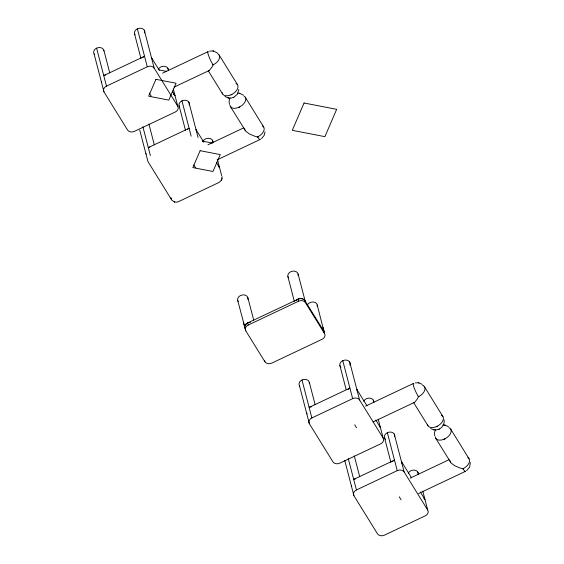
<?xml version="1.0" encoding="UTF-8"?>
<svg xmlns="http://www.w3.org/2000/svg" width="564" height="564" viewBox="0 0 564 564"><rect width="100%" height="100%" fill="white"/><g stroke="black" fill="none" stroke-linecap="round" stroke-linejoin="round"><path stroke-width="0.85" d="M221.652 179.965L222.04 176.546M238.847 89.535L237.388 94.202L233.785 97.304M244.741 326.655L244.804 327.684M265.009 131.807L264.114 135.501L261.513 138.645M222.117 178.527L222.174 178.097M244.839 326.105L244.966 328.213M229.964 98.03L229.083 101.287L229.442 104.432M174.509 201.99L176.553 202.194L178.393 201.679L219.163 182.376L221.596 180.071M221.532 180.198L221.722 179.831M435.542 429.472L434.555 432.362L434.703 435.838M245.636 324.533C243.803 327.832 246.087 323.003 247.716 322.911L299.167 298.701M245.678 324.483L246.059 324.067M246.101 324.025L247.716 322.911A5.266 4.124 -14.6 0 1 249.281 322.397M466.548 470.721L469.622 467.07L470.341 462.529M222.16 92.736A8.777 5.295 -31.8 0 0 230.457 95.055L232.424 94.125A8.777 5.295 -31.8 0 0 235.963 83.394M244.05 96.099A8.777 5.295 -31.8 0 1 240.179 106.659L238.212 107.59A8.777 5.295 -31.8 0 1 229.922 105.271M441.972 415.583A8.777 5.295 -31.8 0 1 437.805 425.954L435.838 426.885A8.777 5.295 -31.8 0 1 427.547 424.565M435.267 436.748A8.777 5.295 -31.8 0 0 443.6 439.419L445.567 438.489A8.777 5.295 -31.8 0 0 448.761 427.618M439.173 429.134C442.648 427.582 444.77 423.578 444.129 419.827M174.149 87.089L209.336 70.43L211.965 67.13A17.301 5.598 -79 0 0 213.044 64.895L213.537 64.656A8.777 5.295 -31.8 0 0 217.556 53.658M230.387 106.533L245.707 131.137L249.351 133.95L254.702 136.185A17.301 9.172 23.3 0 0 257.614 136.904L258.108 136.664A8.777 5.295 -31.8 0 0 263.028 126.237M373.178 421.928L414.723 402.259L417.353 398.959A17.301 5.598 -79 0 0 418.432 396.725L418.918 396.478A8.777 5.295 -31.8 0 0 423.268 385.656M435.775 438.362L451.087 462.966L454.739 465.772L460.09 468.014A17.301 9.172 23.3 0 0 463.002 468.733L463.488 468.487A8.777 5.295 -31.8 0 0 467.838 457.665M103.987 91.918A5.266 4.124 -14.6 0 1 106.483 86.123L147.282 66.813A5.266 4.124 -14.6 0 1 154.198 68.152L177.752 106.215A5.266 4.124 -14.6 0 1 175.256 112.01L134.465 131.327A5.266 4.124 -14.6 0 1 127.549 129.988L103.987 91.918L94.096 53.947M162.601 73.151L207.883 51.712M213.544 64.677L212.811 64.515A8.777 1.283 64.7 0 1 208.518 55.385A8.777 1.283 64.7 0 1 208.398 51.86M230.958 94.858L231.924 94.364M238.713 107.393L239.721 106.977M207.968 144.779L243.726 127.852M258.108 136.664L257.614 136.897L257.84 137.271A8.777 1.283 64.7 0 0 260.166 139.104M217.126 159.852L260.025 139.541M245.77 330.821A5.266 4.124 -14.6 0 1 248.266 325.026L298.476 301.254A5.266 4.124 -14.6 0 1 305.392 302.593L324.533 333.514A5.266 4.124 -14.6 0 1 322.03 339.316L271.827 363.089A5.266 4.124 -14.6 0 1 264.911 361.743L245.77 330.821L237.677 300.33M309.375 423.747A5.266 4.124 -14.6 0 1 311.871 417.952L352.662 398.635A5.266 4.124 -14.6 0 1 359.578 399.982L383.139 438.045A5.266 4.124 -14.6 0 1 380.644 443.84L339.845 463.15A5.266 4.124 -14.6 0 1 332.929 461.81L309.375 423.747L299.484 385.776M365.606 406.108L413.271 383.541M413.927 383.809A8.777 1.283 64.7 0 0 413.835 387.003A8.777 1.283 64.7 0 0 418.199 396.344L418.932 396.506M436.339 426.687L437.311 426.194M444.101 439.222L445.109 438.799M353.945 495.756A5.266 4.124 -14.6 0 1 356.441 489.961L397.232 470.651A5.266 4.124 -14.6 0 1 404.148 471.99L427.709 510.053A5.266 4.124 -14.6 0 1 425.214 515.849L384.415 535.158A5.266 4.124 -14.6 0 1 377.499 533.819L353.945 495.756L344.703 460.28M410.176 478.117L449.113 459.681M465.511 471.215A8.777 1.283 64.7 0 1 463.227 469.1L463.002 468.733L463.488 468.487M418.537 493.563L465.413 471.37M433.927 429.817L436.332 429.916L438.841 429.282M233.863 97.269L231.367 98.037L228.547 97.995M438.785 429.303L439.243 429.098M296.128 300.429A5.266 4.124 -14.6 0 1 297.926 299.139C300.154 298.067 303.376 298.264 304.842 300.485L323.983 331.406L324.455 333.465L317.236 304.941M209.11 70.542L208.49 70.613M414.498 402.365L413.87 402.435M209.554 51.112L213.206 50.993M299.251 298.68L302.353 298.716L304.511 300.034M415.351 382.843L418.587 382.815M442.86 424.96L444.749 425.087M237.916 93.123L239.369 93.264M213.453 51.042L217.38 52.96M239.615 93.314L243.542 95.231M224.937 96.465L228.293 97.946M418.833 382.864L422.189 384.345M445.003 425.136L448.359 426.617M430.67 428.541L433.681 429.775M213.037 50.957L213.636 51.07M159.062 69.922L166.613 71.381M239.199 93.229L239.799 93.342M228.11 97.91L228.709 98.023M202.398 141.127L212.466 143.073M418.425 382.787L419.024 382.9M444.587 425.059L445.186 425.171M433.497 429.74L434.097 429.853M171.886 200.192L174.361 201.947M174.255 201.912L174.614 202.025M304.525 300.055L304.842 300.485A5.266 4.124 -14.6 0 1 305.244 301.437L298.095 274.012M257.614 136.904L257.84 137.271M219.121 54.983L237.522 84.72M245.284 97.255L263.691 126.992M424.502 386.812L442.909 416.549M450.671 429.084L469.072 458.821M462.995 468.726L463.227 469.1M208.299 70.845L222.625 93.998M413.687 402.675L428.013 425.827M159.302 70.288L151.448 57.606A5.266 4.124 -14.6 0 1 151.899 58.811M172.239 91.185L175.009 95.668A5.266 4.124 -14.6 0 0 174.093 94.674M203.872 142.297L196.018 129.614A5.266 4.124 -14.6 0 1 196.42 130.566M216.343 162.453L219.579 167.677A5.266 4.124 -14.6 0 0 218.663 166.683M366.995 405.847L356.836 389.428A5.266 4.124 -14.6 0 1 357.322 391.162M375.772 420.032L380.39 427.491A5.266 4.124 -14.6 0 0 379.896 426.863M411.565 477.856L401.406 461.437A5.266 4.124 -14.6 0 1 401.73 462.149M420.342 492.041L424.96 499.5A5.266 4.124 -14.6 0 0 423.818 498.343M148.078 161.776L171.639 199.832M418.199 396.344L418.432 396.725M212.811 64.515L213.044 64.895M450.558 462.254L450.361 461.902A6.232 3.306 23.3 0 1 450.016 460.584M245.178 130.425L244.98 130.08A6.232 3.306 23.3 0 1 244.635 128.754M322.841 330.25A5.266 4.124 -14.6 0 1 323.983 331.406L324.392 332.407L323.059 327.346M417.818 472.082L418.467 474.571M422.796 491.195L427.709 510.053M394.257 434.012L404.148 471.99M387.341 432.673L397.232 470.651M384.444 437.516L390.937 462.445M373.248 400.066L373.897 402.562M378.225 419.186L383.139 438.045M349.687 362.003L359.578 399.982M342.771 360.664L352.662 398.635M339.873 365.507L346.155 389.604M323.983 331.406L324.533 333.514M354.298 455.952L359.712 476.728M348.284 458.638L356.441 489.961M304.842 300.485L305.392 302.593M297.926 299.139L298.476 301.254M287.88 276.557L294.373 301.486M309.298 382.279L315.142 404.719M301.98 379.981L311.871 417.952M212.431 140.253L213.086 142.741M217.415 159.365L221.638 175.587M264.544 360.34L264.911 361.743M247.892 297.785L253.737 320.225M247.716 322.911L248.266 325.026M188.877 102.19L198.077 137.524M181.96 100.85L191.161 136.185M179.056 105.687L185.556 130.615M167.86 68.244L168.516 70.733M173.275 89.02L177.752 106.215M144.306 30.181L154.198 68.152M137.39 28.842L147.282 66.813M134.493 33.678L140.986 58.607M171.019 197.774L171.428 199.36M148.917 124.122L154.325 144.899M142.896 126.808L150.369 155.495M139.752 130.115L147.874 161.29M103.91 50.45L109.754 72.89M96.599 48.151L106.483 86.123M243.394 322.227L244.818 327.754M187.523 129.339A5.266 4.124 -14.6 0 1 189.102 128.275L148.311 147.585A5.266 4.124 -14.6 0 1 149.869 147.07M146.309 154.014A5.266 4.124 -14.6 0 1 145.956 153.605M202.892 141.402A5.266 4.124 -14.6 0 1 208.863 138.293A5.266 4.124 -14.6 0 1 212.917 142.248M179.606 106.864A5.266 4.124 -14.6 0 1 183.519 100.336A5.266 4.124 -14.6 0 1 189.201 104.974M401.857 462.649A5.266 4.124 -14.6 0 1 401.885 463.432M392.495 461.613A5.266 4.124 -14.6 0 1 394.49 460.097L353.691 479.414A5.266 4.124 -14.6 0 1 355.581 478.843M351.689 485.837A5.266 4.124 -14.6 0 1 351.344 485.428M408.28 473.231A5.266 4.124 -14.6 0 1 414.568 470.157A5.266 4.124 -14.6 0 1 418.22 474.599M384.993 438.693A5.266 4.124 -14.6 0 1 388.906 432.165A5.266 4.124 -14.6 0 1 394.589 436.804M385.543 439.293A5.266 4.124 -14.6 0 1 385.346 439.102M245.53 329.136A5.266 4.124 -14.6 0 1 245.22 328.713M249.605 322.34A5.266 4.124 -14.6 0 1 250.585 322.277M238.219 301.507A5.266 4.124 -14.6 0 1 241.977 295.007A5.266 4.124 -14.6 0 1 247.885 299.35M307.295 305.138A5.266 4.124 -14.6 0 1 313.584 302.064A5.266 4.124 -14.6 0 1 317.236 306.506M288.43 277.735A5.266 4.124 -14.6 0 1 292.18 271.235A5.266 4.124 -14.6 0 1 298.095 275.577M151.159 95.922A8.777 1.283 64.7 0 1 149.326 92.968M173.359 94.223A5.266 4.124 -14.6 0 1 173.867 94.505M142.537 57.775A5.266 4.124 -14.6 0 1 144.532 56.266L103.741 75.576A5.266 4.124 -14.6 0 1 105.63 75.005M101.739 82.006A5.266 4.124 -14.6 0 1 101.386 81.597M158.322 69.393A5.266 4.124 -14.6 0 1 163.976 66.263A5.266 4.124 -14.6 0 1 168.347 69.71M135.036 34.855A5.266 4.124 -14.6 0 1 138.948 28.327A5.266 4.124 -14.6 0 1 144.631 32.966M94.414 54.377A5.266 4.124 -14.6 0 1 97.205 47.905A5.266 4.124 -14.6 0 1 103.995 50.964M195.729 167.931A8.777 1.283 64.7 0 1 193.896 164.977M262.45 125.835A8.777 5.295 -31.8 0 1 262.753 126.026M401.11 499.76A8.777 1.283 64.7 0 1 399.284 496.799M356.54 427.752A8.777 1.283 64.7 0 1 354.714 424.791M441.351 415.224A8.777 5.295 -31.8 0 1 441.675 415.393M422.598 385.346A8.777 5.295 -31.8 0 1 422.944 385.487M379.248 426.335A5.266 4.124 -14.6 0 1 379.692 426.673M348.122 389.379A5.266 4.124 -14.6 0 1 348.341 389.16M348.573 388.956A5.266 4.124 -14.6 0 1 349.92 388.088L309.121 407.405A5.266 4.124 -14.6 0 1 311.666 406.771M307.126 413.828A5.266 4.124 -14.6 0 1 306.626 413.2M363.709 401.223A5.266 4.124 -14.6 0 1 369.843 398.128A5.266 4.124 -14.6 0 1 373.699 402.329M340.423 366.685A5.266 4.124 -14.6 0 1 344.498 360.121A5.266 4.124 -14.6 0 1 349.927 365.056M340.973 367.284A5.266 4.124 -14.6 0 1 340.593 366.896M299.794 386.206A5.266 4.124 -14.6 0 1 303.058 379.579A5.266 4.124 -14.6 0 1 309.347 383.576M155.939 79.327L148.663 96.204L168.798 100.103L176.074 83.232L155.939 79.327M200.114 150.701L192.839 167.571L212.973 171.477L220.242 154.599L200.114 150.701M304.067 103.008L292.286 130.333L324.892 136.65L336.666 109.324L304.067 103.008"/></g></svg>
